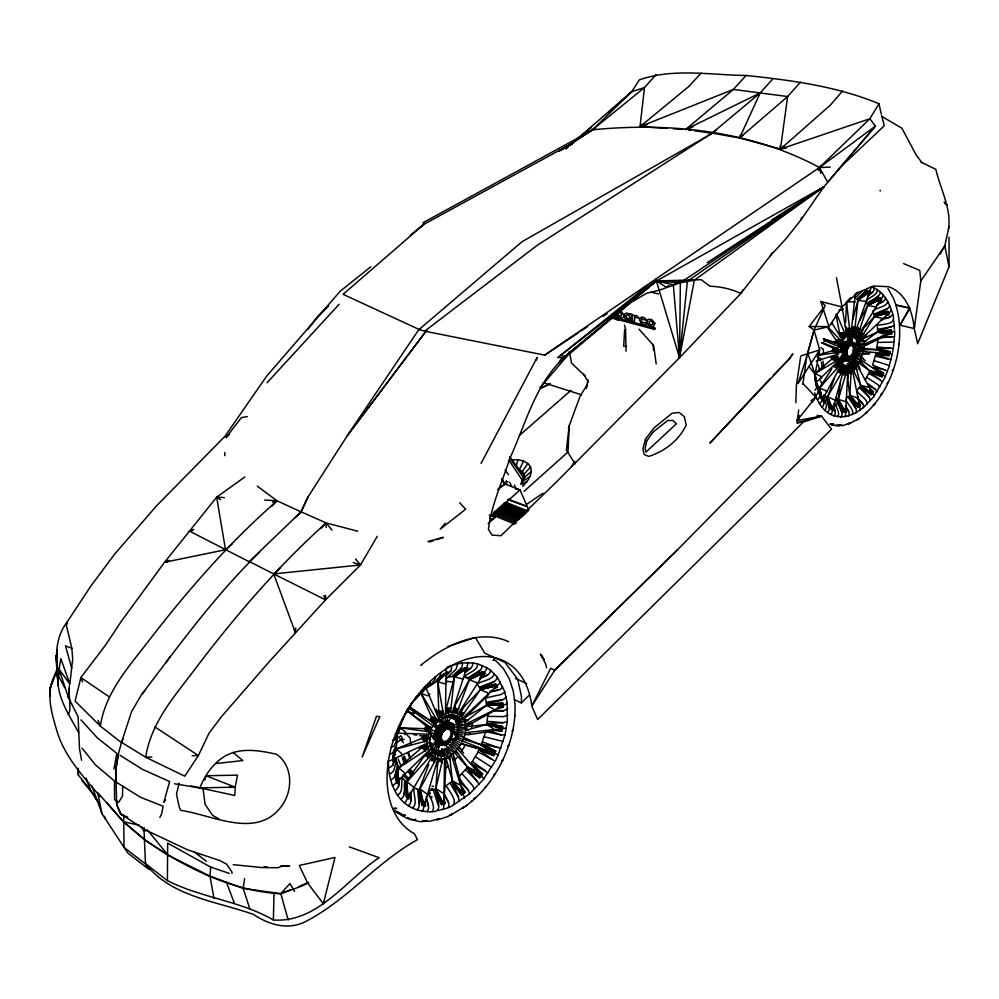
<?xml version="1.0" encoding="UTF-8"?>
<svg xmlns="http://www.w3.org/2000/svg" width="999" height="999" viewBox="0 0 999 999"><rect width="100%" height="100%" fill="white"/><g stroke="black" fill="none" stroke-linecap="round" stroke-linejoin="round"><path stroke-width="1.5" d="M429.932 739.922L429.545 742.07L389.885 760.826L388.324 760.801C388.299 772.714 390.721 784.964 397.377 795.004C403.708 792.694 400.686 782.716 402.435 777.746L406.044 782.13L406.019 796.665L408.803 799.1L408.941 795.991M848.825 371.441C828.558 370.604 837.724 334.665 852.334 330.594C872.314 331.905 863.198 367.083 848.825 371.441L847.851 377.822M853.471 343.668L854.345 350.711L854.045 350.025C855.706 334.628 840.321 344.53 842.969 354.295C845.928 367.245 859.028 350.474 854.32 343.419M392.445 740.296L395.104 739.722L397.527 735.389L396.103 749.013L421.79 738.398L422.877 735.651L427.634 737.025L423.888 735.776M451.036 739.198C446.603 747.714 431.356 745.167 437.874 732.092C440.834 719.817 458.603 724.899 451.498 736.625C453.683 732.692 449.737 729.233 450.861 725.349M82.08 748.164L95.467 764.897L115.896 782.242L115.597 770.341L118.232 754.47L121.528 742.344L145.667 757.23L184.765 776.198L198.389 755.544L209.041 733.204L221.741 716.358L269.118 661.837L325.549 599.85L325.587 595.229M326.111 527.547L326.149 522.939L301.074 511.8M823.026 308.329L809.19 326.511L814.073 330.095L819.642 349.937L798.051 383.504L806.655 356.943L802.834 384.415L802.984 383.516L815.758 397.177L812.224 402.197M574.013 141.721L592.482 129.808C669.38 122.24 750.624 130.32 819.442 167.532L827.696 182.193L875.324 126.186L819.442 167.532L655.806 279.046L679.52 357.717L740.846 293.444L770.416 255.669L786.126 238.624L800.748 220.155L823.975 186.701L656.418 280.981L560.139 360.414L558.928 362.712C533.753 389.435 524.925 425.761 509.89 458.291C502.372 481.768 491.358 504.732 488.436 529.395L492.057 535.139L500.961 535.714L556.955 481.456L679.52 357.717L680.369 282.717L823.975 186.701L875.324 126.186L869.879 118.731L878.983 103.759C836.762 86.214 791.196 80.22 746.066 75.487C710.739 75.062 673.351 67.87 639.298 79.895L631.743 91.671L592.482 129.808L572.939 142.657M514.31 699.587L521.341 702.884L521.466 696.49L517.682 679.108L504.945 662.449L484.74 653.159L475.362 637.424L448.076 646.453M452.51 665.172L462.137 662.961L472.602 662.911L477.522 663.848L486.525 667.544L490.546 670.267L497.452 677.334L504.657 691.47L504.532 692.457L500.774 694.605L485.464 697.989L486.625 705.132L464.697 722.652C471.54 741.27 439.797 776.648 428.196 748.701C421.004 729.932 453.371 694.193 464.697 722.652M338.998 292.595L266.708 376.074L224.937 436.313L156.556 505.806L114.585 554.195L90.784 586.176L66.808 622.489L66.409 625.486L71.816 648.264L72.715 658.89L69.843 683.928L60.839 658.628L59.003 669.218L58.829 676.635L64.648 687.612M78.671 732.729C68.968 714.522 55.632 695.978 58.229 674.213M122.715 785.901L122.477 796.29L118.731 802.147L116.571 801.011L116.983 804.894L120.916 814.11L145.08 829.769L187.675 849.849L219.842 860.564L226.698 864.235L231.98 872.09L231.98 873.388M349.25 846.84L379.083 857.679C346.278 879.807 317.557 923.138 273.364 919.979C240.284 900.786 201.361 897.951 167.395 880.594L167.67 843.131L210.689 867.082L229.183 873.363M273.364 919.979L274.051 892.681M847.227 363.811L849.912 368.494L850.037 371.041M224.75 455.644L224.837 452.572M430.419 744.605L430.119 747.339M859.814 360.776L869.842 371.128L865.259 379.92M66.758 624.088L66.808 622.489C52.822 640.571 56.419 664.76 58.242 685.851L56.181 655.556L57.992 684.215M438.698 751.26L440.134 756.593M144.006 828.109L143.893 831.205L141.583 826.685M795.841 402.734L796.39 385.427L800.773 355.944L819.642 349.937L815.097 374.338L808.99 366.496M144.206 827.934L144.093 831.031L147.602 830.157L168.044 855.219L209.977 876.111L243.157 888.386L280.781 893.618L290.647 889.697M449.762 724.063L450.037 729.045L450.786 729.582M568.106 450.237L569.193 425.849L579.982 396.428L586.9 385.214L586.226 388.374L587.999 379.845M845.604 322.54L846.503 301.835L850.698 297.714M451.098 729.919L451.411 725.549M204.945 780.007L205.906 775.724L237.475 775.174L235.215 787.15L234.802 795.466L199.875 787.886C204.745 775.661 212.15 764.66 223.189 757.23C239.285 746.877 259.028 750.324 276.611 754.282C293.369 766.183 292.994 791.27 281.256 806.543C256.431 839.635 212.562 814.834 180.757 810.401L179.158 806.842L176.498 794.255L179.058 783.179M430.107 743.643L429.782 745.666L427.822 746.84L424.113 745.729M820.504 360.789L820.679 358.529L817.095 356.955M408.641 795.704L408.329 798.288M425.911 688.323L430.419 682.417L426.723 688.024L436.963 681.281L440.571 675.449L440.696 673.164M849.899 331.493L846.503 301.835L855.107 301.823M444.705 745.803L449.837 741.445L450.237 739.023C438.811 751.847 438.012 725.823 450.037 729.045M624.637 329.508L623.688 346.253L626.673 346.328M852.472 355.319C843.381 363.336 846.727 338.923 853.945 346.703M453.858 732.667L453.996 727.921L452.972 724.7M445.467 745.379L447.49 741.67M397.377 795.004L400.562 799.138C406.843 796.303 403.234 786.188 404.87 780.943M863.261 349.812L876.635 349.5L878.059 337.937M465.147 730.544L486.738 724.4L487.924 713.885M893.531 346.491L894.342 337.737M429.945 742.032L429.595 743.905M491.945 759.402L479.208 749.899L493.918 755.244L479.32 749.55L493.968 754.657L479.308 749.2L493.456 753.87L478.958 748.775L478.184 752.01L495.317 761.188L498.239 754.682L505.032 734.839L507.317 721.615L507.155 702.772L504.657 691.47M429.97 793.468L429.22 790.659L435.839 788.923L437.574 764.123M81.593 760.227L79.508 748.763L78.122 716.733L68.494 697.727L69.356 685.601M841.545 366.571L840.484 362.487M394.63 790.359L396.091 789.972L398.514 786.5L399.163 778.071M455.532 705.269L453.796 712.125M841.707 363.736L843.094 368.169M210.689 867.082L209.977 876.111L214.036 898.601M437.362 756.043L436.538 750.087M844.704 360.639L847.439 361.351L848.626 360.639L851.473 356.356M423.913 747.027L427.447 748.75L422.477 746.99L398.726 767.794L397.202 780.057L398.189 768.044L395.841 757.642M461.55 709.54L480.656 689.435L477.222 684.153C481.768 680.419 493.094 680.394 494.193 673.551M832.429 356.955L831.905 359.103L814.647 373.688L816.033 384.353L815.733 381.793M91.833 785.751L101.973 813.686L127.697 852.946L148.926 869.417L145.267 863.823L124.051 847.402L123.676 815.534M817.632 355.045L832.279 350.761L833.016 349.837L832.829 347.952L821.752 342.932M451.373 730.319L452.048 725.324M854.694 330.382L858.029 300.05L856.58 299.263L866.046 290.734L867.057 288.374M949.013 237.138L949.05 266.733L917.656 343.706L914.26 328.546L914.522 325.487M450.324 724.874L450.424 729.282M846.19 398.126L849.774 395.654L851.235 370.479M850.374 345.329L847.214 339.56L851.073 339.198L852.447 345.13M400.562 799.138C406.081 805.369 413.686 809.615 421.89 810.988L422.927 810.301L437.812 758.803C438.886 753.096 435.976 745.079 443.993 742.432M447.015 713.136L447.352 709.415M833.366 406.006C834.115 408.616 837.062 413.836 833.903 415.821C823.875 412.362 817.632 402.597 814.722 392.844M852.122 345.03C847.364 339.011 853.358 334.89 855.818 330.544L871.078 287.799L870.616 286.701C879.757 289.098 886.163 297.065 889.634 305.494C895.466 320.642 896.977 323.426 877.309 325.125L877.609 331.918L863.473 342.495M421.89 810.988C442.42 814.098 440.646 809.19 435.139 789.685L441.808 804.482L435.427 789.547L442.245 804.095L435.676 789.272L442.707 802.909L435.901 788.548L442.719 758.828M400.849 724.55L399.125 726.598L400.062 726.847L397.602 731.156L400.037 727.534L397.614 731.73L407.018 710.202M450.474 712.237L454.52 676.573L448.052 676.96L456.106 669.143L457.23 665.359L456.68 663.948M69.73 697.215L68.494 697.727L69.393 688.536M249.313 561.538L273.701 573.913L295.342 632.542L295.804 627.909M432.08 796.927L431.268 798.363L429.57 796.603A4.033 2.747 64.6 0 1 429.145 795.017L430.194 793.268M677.21 282.193L673.314 284.727L679.52 357.717L687.399 281.219L823.975 186.701L771.39 220.205M397.202 780.057L398.464 767.994L428.196 748.701M855.356 293.581L851.061 333.042L847.964 336.163L848.101 340.472L850.736 345.167M833.903 415.821L840.971 416.983C844.879 412.312 837.112 405.219 836.513 400.349L838.223 399.725L846.478 371.703M396.74 780.344L398.464 767.994M449.125 721.403L447.752 721.116L447.577 722.589L448.713 728.658M426.373 796.353C426.448 800.686 430.869 808.004 426.948 811.488M451.61 730.756L453.159 725.037M806.455 357.48L814.073 330.095L825.149 305.544L820.803 301.498L828.958 326.636L814.073 330.095L807.642 353.321M841.795 412.4L837.724 400.274L844.18 412.2L837.924 400.199L844.492 411.925L838.099 400L844.842 410.951L838.273 399.4L840.296 383.291M433.454 736.375L436.913 727.559L442.919 732.13M455.969 703.92L469.493 679.432L464.21 676.76C467.807 672.677 478.284 670.604 477.522 663.848M570.004 145.792L573.426 142.62L423.751 224.425L343.082 294.33L419.13 329.458L424.687 331.168L537.225 245.304L712.125 133.104L739.572 137.974L780.431 149.088L787.637 96.541L800.436 82.18M895.978 304.932L909.565 308.017L900.037 325.187L914.26 328.546L920.791 281.044L919.779 270.429L903.558 263.574M853.533 330.394L852.959 332.954L849.662 335.764L849.287 340.184L851.448 344.992M444.592 745.416L446.978 741.945M244.593 878.596L243.157 888.386L249.762 908.603M398.514 786.5L399.725 778.258M390.572 779.657C395.879 779.12 395.866 771.34 397.802 767.694L396.291 780.369L398.189 768.044M853.208 353.309L851.011 357.467L852.11 360.402L856.305 363.898L874.212 396.216L863.386 407.567L855.956 412.762L848.401 415.934L840.971 416.983M862.149 329.795L874.625 316.433L872.701 310.976M404.008 794.667L406.044 782.13L423.551 757.142M451.81 731.231C451.086 723.326 459.815 723.938 464.198 720.916M798.651 410.065L797.19 422.827L803.208 422.09L821.49 416.084L831.555 429.183L537.624 719.542L531.805 706.118L550.661 668.319L554.782 670.192L677.484 549.825L803.208 422.09M840.284 364.448L839.51 360.801M118.444 754.295L115.797 770.154L116.571 800.948M418.806 695.429L420.454 693.781L420.854 691.37C420.342 698.413 401.498 706.618 415.409 711.213L413.961 713.586L407.367 711.375L404.907 713.86L405.631 714.035M840.571 350.624L843.443 343.156L848.363 347.252M397.802 767.694L395.754 779.67L397.252 783.628L397.839 780.843M852.334 330.594L852.921 327.135M892.569 352.385L893.343 347.964M113.961 769.018L116.783 753.321L97.328 737.874L80.981 719.879M948.513 229.221C951.548 208.204 940.459 189.448 935.851 169.368L920.966 162.088M441.62 719.43L443.843 716.97M434.89 754.782L434.602 749.1M679.52 357.717L694.355 280.207L823.975 186.701L707.08 262.749M852.01 340.684L853.034 345.467M437.525 810.601C456.893 806.23 459.14 804.545 446.004 785.689L452.422 781.181L449.625 756.118M824.525 410.002L825.649 409.353L826.535 405.856L823.788 394.805L827.072 397.39C826.822 401.698 831.917 409.215 827.447 412.475M859.814 320.454L867.831 305.294L866.832 303.609C870.092 299.688 880.681 297.927 880.231 291.833M451.96 731.743L453.808 726.897M847.964 361.039L850.773 356.83M431.655 727.759L425.936 725.886L430.644 727.647L425.724 725.574L407.879 711.4L408.703 709.153L407.367 711.375L407.829 709.24L407.093 711.588L407.367 709.64L406.855 711.9M471.74 727.422L472.677 723.051M920.791 281.044L944.779 245.991L949 226.561M445.816 676.073L450.949 670.666L451.76 666.97L451.123 665.571L446.928 667.27M843.456 374.8L844.242 371.266M854.12 351.835L854.607 349.625M854.382 350.886L892.307 353.858L889.709 364.086M522.589 486.338C527.722 481.481 533.066 474.438 530.531 466.983C526.91 460.214 518.331 459.378 511.463 459.94M885.676 375.374L887.562 371.128L872.602 365.072L875.848 354.208L889.172 355.357L878.833 354.22L889.11 354.882L881.717 354.183M882.679 354.308L883.128 352.11L876.21 349.7L862.399 348.114M427.672 740.721L396.378 748.938L393.843 757.704L395.879 748.925L393.032 757.554L395.729 748.688L392.832 757.117L395.691 748.363L393.007 752.734L390.209 754.12M394.767 776.548L397.227 765.871M439.385 759.015L436.9 765.808M520.691 484.19L523.451 477.51L522.939 474.6L521.203 472.24M527.222 481.356L521.778 484.303L524.725 477.16L524.175 474.05L522.327 471.54L519.293 469.792L523.638 461.063M441.034 759.015L441.546 755.968L440.397 752.809M452.072 732.292C452.172 724.849 460.739 726.972 465.047 724.5L507.005 703.596L507.155 702.772M852.884 354.121L853.558 353.459M845.741 336.925L844.467 338.211M412.437 808.079C418.169 803.87 412.874 793.805 413.986 787.949L419.118 789.747C417.682 795.629 422.102 805.406 417.033 809.852M388.549 767.382L390.097 767.319L392.894 765.159L394.605 758.366M456.081 750.686L467.507 767.22L459.215 776.498M323.326 903.695L334.99 857.442L299.3 865.459L307.555 882.954L323.326 903.695L325.524 901.535M740.309 135.04L739.572 137.974L743.206 135.19M853.433 370.604L860.763 385.564L856.73 390.671C858.79 394.942 868.168 399.263 866.982 404.27M845.341 371.578L845.803 368.956L844.505 366.546M446.89 706.118L454.458 676.922L465.034 669.293L454.458 676.286L464.947 668.281L454.021 676.048C456.356 672.152 464.023 668.343 462.137 662.961M393.843 757.704L396.103 749.013M847.414 360.864L850.411 356.993M839.385 361.85L838.798 358.766M400.062 726.847L396.178 735.764L397.49 733.978M404.757 734.715L405.557 732.105L400.037 727.534L397.827 732.13M852.734 319.568L857.954 300.362L868.493 292.445L858.016 299.762L868.531 291.471L857.916 299.55L868.331 291.171L857.754 299.45L866.046 290.734M463.111 739.085L481.043 744.779L485.889 731.63L501.161 734.977L505.032 734.839M396.266 761.275L393.581 771.016L390.834 773.538L389.298 773.688M452.122 732.866L454.108 728.983M393.394 757.754L395.879 748.925M823.963 341.795L824.662 339.548M863.86 326.598L862.599 331.031L860.601 333.891M852.484 355.032L853.321 353.958M427.272 330.731L424.975 332.58L347.465 435.464L307.929 497.027L300.986 511.875L277.073 500.799C228.958 542.832 187.088 591.121 148.139 641.608C128.284 667.419 105.357 692.644 100.35 726.123L121.329 742.519M357.717 531.193L326.149 522.939C277.085 566.895 234.428 617.132 194.718 669.517C174.375 696.39 150.999 722.677 145.667 757.23L151.873 757.03M429.732 732.005L427.085 731.543L424.313 728.671L428.896 731.505L424.725 728.571L429.383 731.33L425.137 728.296L429.857 730.981L425.524 727.896L430.282 730.469L425.824 727.397L425.936 725.886L430.856 728.059L426.036 726.323L430.856 729.22L425.824 727.397L424.313 728.671L400.424 727.821L398.201 732.304L400.037 727.534M516.071 466.321L518.031 459.852M493.593 659.103L494.08 660.152L493.081 660.426L494.642 659.827M858.903 332.068L867.681 305.582L879.869 299.3L867.894 304.97L880.144 298.276L867.856 304.695L880.057 297.839L867.744 304.495L878.296 296.041M432.817 752.871L432.967 747.589M512.587 730.856L512.837 730.169L512.15 731.081M822.714 397.015L824.038 403.072L823.001 406.406L821.84 407.005M823.089 338.686L834.602 342.307L835.651 341.446L835.738 339.722L827.309 327.36M452.135 733.466C453.134 726.773 461.113 730.369 465.272 728.458M392.894 765.159L394.767 759.34M839.172 360.127L815.684 382.929L816.108 384.815L815.783 382.08M463.536 706.368L462.05 710.801L459.565 714.285M847.102 336.551L849.974 333.529M832.517 407.604L833.378 410.502L830.993 409.253L827.072 397.39L841.096 373.489L842.232 370.142M887.836 369.805L889.597 365.572L874.113 360.651M536.238 360.177L537.25 357.267L481.019 463.449M395.691 748.363L392.832 756.543L392.782 761.488L393.918 758.603M847.814 334.952L846.278 336.476M444.068 718.244L446.965 715.459M800.748 220.155L801.785 217.233M818.393 170.454L819.442 167.532L869.879 118.731L780.431 149.088L779.982 146.054M100.3 796.578C82.692 776.036 62.999 754.869 56.069 727.959C50.762 710.564 45.642 690.634 55.607 673.925L49.95 688.498L50.137 696.278M425.012 801.31L425.649 805.918L421.99 805.306L419.118 789.747L428.758 764.51M456.855 712.824L469.33 679.77L482.542 673.401L469.542 679.083L482.792 672.265L469.468 678.796L482.617 671.84L469.268 678.621C472.664 674.288 482.392 671.803 482.18 665.396M827.072 397.39L831.593 409.29L827.447 397.34L832.105 408.529L827.734 396.84L834.365 378.209M49.95 688.498L57.63 667.307M452.097 734.09L454.058 731.256M419.118 789.747L422.427 805.356L419.393 789.734L422.902 805.157L419.68 789.572L423.613 804.133L420.067 788.923L436.288 758.403M568.344 428.096L569.193 425.849L566.358 450.074L575.062 463.798M857.941 331.393C855.231 335.527 848.451 338.936 852.746 345.267M839.847 334.29L835.876 314.26M410.851 793.431C410.577 797.015 412.362 803.845 408.129 805.694M851.772 356.119L851.697 357.43L849.275 360.152M407.367 711.375L408.304 709.065M415.134 699.662L416.408 696.478M838.873 358.878L838.373 357.267M877.746 370.017L876.86 372.04L869.617 370.691L858.965 363.199M856.905 330.881L858.278 327.497M452.023 734.715L453.096 732.717L456.705 731.98L462.999 732.954L506.406 728.196M393.956 758.104L392.794 760.888L393.931 758.253M451.198 737.924L451.948 736.013M393.007 752.734L395.791 746.153M431.206 750.361L431.705 745.616M398.201 732.304L400.187 727.747M799.237 415.397L796.927 420.616L821.49 416.084L817.182 415.434M434.078 723.788L429.72 719.705L433.603 722.814L409.69 707.567L409.59 706.031L410.339 706.243L411.613 703.396M815.471 395.229L816.72 394.78L818.131 392.108L816.82 383.329L818.918 388.012L819.829 396.166L818.518 399.088L817.294 399.6M848.813 335.901L852.147 332.717M772.814 78.871L760.202 92.882L739.572 137.974L787.637 96.541L733.378 89.423L640.022 126.661L644.505 87.537L656.018 74.65M395.104 739.722L397.54 734.415M451.898 735.351L452.822 733.84M300.312 513.561L308.104 496.878M873.775 396.441L885.451 376.698L856.73 356.943M123.089 738.761L121.816 741.47L131.643 711.463L141.359 694.967M839.048 371.416L840.496 368.369M396.466 740.808L393.818 746.278L391.059 747.252M508.366 745.978L508.878 745.017L507.917 746.116M451.573 736.962L450.549 738.711M407.642 711.313L408.703 709.153M838.86 357.08L837.387 358.017L832.504 357.367L837.362 358.566L832.467 357.854L837.237 359.141L832.155 358.766L836.762 360.09L831.905 359.103L835.539 361.363L837.512 359.79M841.32 369.33L842.294 366.983L841.071 363.161L843.268 359.39L847.851 356.468M446.516 717.607L450.074 714.647M431.568 760.838L433.541 757.005M425.899 687.612L427.035 685.414M853.758 343.731L854.108 347.115M159.852 817.407L161.638 813.985L163.099 806.243L140.422 797.227L116.096 782.067M451.723 735.988L452.347 735.014M434.865 757.804C436.413 752.11 434.865 744.055 443.131 742.132M465.059 672.552C467.732 670.217 473.976 667.357 472.602 662.911M449.837 739.56L449.45 740.808L451.511 743.493L456.406 747.602L483.941 778.92L469.567 793.868L453.821 804.707M426.248 687.237L427.485 684.977C423.451 687.1 415.06 702.309 424.612 687.924L420.454 693.781M831.443 324.138L832.554 322.24M770.416 255.669L771.915 252.959M867.831 296.029C869.867 294.118 875.499 291.346 874.013 287.874M483.666 778.958L494.443 762.324M487.824 773.263L485.127 770.753L471.116 763.323L478.184 752.01M866.757 334.715L862.924 339.198M850.474 335.751L854.27 332.53M940.022 254.196L944.654 246.116M900.037 325.187L909.614 308.716M280.419 567.719L273.701 573.913L325.549 599.85L360.514 564.959L377.26 536.301M461.575 751.36L465.497 744.655M861.962 336.301L874.437 316.671L887.574 313.049L874.762 316.146L888.061 312.113L874.799 315.834L888.099 311.613L874.762 315.559C878.408 311.875 888.473 310.751 889.634 305.494M615.721 314.273L613.498 316.109M449.413 740.059L449.038 742.382M436.938 720.229L435.539 717.719L431.468 717.007L436.201 719.567L431.531 717.457L436.238 720.129L431.456 717.981L436.113 720.754L431.268 718.518L435.851 721.378L430.956 719.03L435.015 722.427L430.557 719.405L434.515 722.752L430.132 719.642L434.028 722.876C428.971 720.566 430.407 720.366 431.468 717.007L421.029 693.493L425.037 687.986M854.42 343.768L854.232 347.565M571.478 466.508L574.725 461.276M743.293 289.51L740.846 293.444A138.112 101.249 -58.8 0 0 709.902 286.226L701.211 279.708L656.418 280.981L652.522 283.566M816.033 382.33L816.757 387.674L814.947 390.284M851.697 357.43L852.122 356.743M431.093 744.692L430.594 748.913L393.843 784.902L392.357 785.226M514.735 715.534L514.735 715.896M502.185 760.813L502.997 759.615L501.76 760.838M554.782 670.192L531.805 706.118A97.265 64.211 -62.2 0 0 423.876 687.861A97.265 64.211 -62.2 0 0 414.41 833.678L417.47 839.635C376.76 862.274 347.028 900.186 305.682 921.503C287.999 930.606 268.981 924.724 253.309 914.385C216.184 901.135 170.929 896.752 145.467 863.636L144.093 831.518M822.689 401.123C820.379 397.702 817.944 390.459 819.58 387.862L839.098 365.996M818.918 388.012L821.503 398.788L819.23 388.186L822.102 398.326L819.58 387.862L831.892 368.731M450.586 740.446L451.148 739.585M461.813 716.47L480.407 689.722L495.317 685.913L480.794 689.085L495.879 684.814L480.831 688.748L495.866 684.278L480.731 688.473C485.164 684.427 495.804 683.678 497.452 677.334M448.951 740.534L448.201 743.256L454.557 752.272M861.325 335.027L860.214 336.688L857.454 337.874L853.421 336.975M444.08 744.792L446.466 742.17M898.463 344.18L898.913 343.531M448.851 717.519L453.047 714.56M406.044 782.13L406.805 796.952L406.543 782.217L407.679 796.24L407.055 781.73L431.218 754.882M439.26 714.522L441.296 716.196L437.674 712.649L442.295 715.496L438.074 712.262L438.736 710.726L437.712 681.755C436.65 678.746 443.793 673.226 447.827 671.927L445.866 674.275M522.327 471.54L527.909 463.486M165.547 663.124L169.942 656.83M460.751 715.296L459.29 717.382L456.281 718.568M434.19 742.719L438.111 746.59L443.556 742.307M852.047 336.101L856.255 332.967M869.08 385.527L867.869 387.125L860.676 385.314L855.893 366.67M843.643 361.238L842.994 360.814L843.718 359.79L848.114 356.705M165.634 799.849L163.836 802.384L169.605 781.543L142.507 769.38L120.055 755.306M435.539 717.719L421.403 693.781L425.324 688.299L421.029 693.493M892.294 370.691L893.069 369.63M887.05 383.441L888.161 382.005M430.881 684.902L435.439 678.671L435.352 676.523M448.476 740.958L447.315 744.055M244.83 476.985L216.671 497.152L164.573 562.262L121.653 620.816L106.181 644.18L80.882 677.584L75.087 701.086L100.35 726.123L98.064 720.416M847.289 360.052L850.062 357.105M443.519 744.717L445.954 742.344M424.975 332.58L347.29 435.614L418.106 330.644L420.404 328.796M307.68 329.583L317.694 316.483L328.634 305.944M421.266 693.568L425.324 688.299M494.243 774.887L495.354 773.513L493.843 774.812M447.989 741.333C443.156 745.903 450.611 750.474 451.311 754.994L464.448 797.989M435.139 682.23L440.571 675.449M847.015 359.79L849.712 357.167M852.147 355.706L850.536 358.941M838.935 353.833L816.208 361.051M852.771 354.895L849.924 358.691C848.9 363.087 854.47 364.048 854.769 367.844M880.806 394.955L882.142 393.406L880.544 394.817M442.807 744.817L445.442 742.457M144.793 690.759L141.983 694.093C179.171 645.242 215.472 594.942 259.678 552.11M445.242 523.251L440.222 529.17L465.659 509.19L459.702 502.759M539.984 387.712L566.683 356.543L561.838 355.894M451.024 718.006L455.794 715.172M842.507 91.046L830.119 105.357L780.431 149.088L786.488 147.939M853.059 354.445L852.122 356.331M853.446 336.925L858.041 334.028M833.653 366.695L838.086 363.099M846.553 359.727L849.362 357.18M420.854 665.446L421.615 664.597M851.123 356.618C845.229 360.639 851.498 365.497 852.434 369.755L860.314 409.765L859.702 410.402M854.719 345.579L854.395 348.539M876.398 305.232C878.833 303.197 886.013 301.785 885.489 297.777M479.657 678.958C482.879 676.623 490.696 675.287 490.546 670.267M842.994 360.814L842.032 359.827L842.856 358.916L847.602 356.181M524.175 474.05L530.531 466.983M429.42 752.085L426.723 755.082L422.714 757.479M436.6 745.816L442.744 741.895M746.066 75.487L733.378 89.423L685.601 129.558L692.944 126.91M701.023 73.164L688.91 86.401L640.022 126.661L667.369 128.396M267.058 382.767L339.073 304.308M454.982 759.789L457.018 757.567M441.883 745.079L444.942 742.507M770.067 378.683L709.914 443.081L789.173 359.091L792.756 353.958L789.173 359.091L773.238 375.287M443.519 714.809L437.712 681.755L445.042 674.412L437.5 681.256L444.617 673.663L436.963 681.281M845.878 359.852L849.025 357.142M841.033 166.671L884.265 125.762L881.605 115.509M873.613 405.082L875.174 403.484L873.388 404.857M320.854 528.446L326.149 522.939L332.03 530.144M295.404 517.644L300.587 512.262L249.575 561.288M318.194 316.458L326.661 307.742M484.99 787.537L486.188 786.288M855.981 294.355L858.054 292.232L855.906 294.118M271.616 506.343L277.073 500.799L257.23 486.138M437.5 681.256L444.93 673.938M440.621 745.579L444.468 742.494M844.867 360.214L848.713 357.043M521.341 702.884L529.145 695.242M553.658 671.216L677.484 549.825M798.988 418.618L796.927 420.616L815.758 397.177L811.051 400.861M854.832 298.177L862.612 290.684M437.662 681.455L445.042 674.412M566.096 149.001L568.381 146.89M462.375 808.366C496.453 785.951 518.044 738.661 514.71 701.56L513.236 690.996L509.34 678.87L503.396 668.568L495.554 660.451M229.283 434.665L225.986 437.712L241.358 417.607L247.327 416.571M446.441 674.824L450.949 670.666M832.904 349.975L837.861 351.011L833.166 349.363L838.086 349.887L833.203 348.888L838.061 349.375L833.166 348.476L837.936 348.963L833.029 348.151L837.711 348.688L832.829 347.952L838.448 348.526M168.819 560.414L164.573 562.262L225.524 549.737L232.392 543.568M865.708 413.486L867.482 411.9L865.521 413.186M609.14 111.888L631.743 91.671L644.505 87.537L592.482 129.808L594.929 128.034M489.835 516.97L520.067 489.922L528.808 510.302M488.186 523.526L495.054 517.37L489.31 515.034M524.1 491.321L568.256 451.723M452.272 676.173L461.176 668.206M429.645 740.184L430.494 737.624M524.725 477.16L531.318 471.328M445.629 679.532L450.312 675.399M465.247 726.448L470.941 723.039M474.026 799.063L475.774 797.527L473.726 798.788M519.318 435.539L570.941 390.409M429.82 693.98L427.922 695.766L421.403 693.781M868.443 293.619L870.616 291.733L868.031 291.071L857.754 299.45M435.327 744.63L442.07 741.258M631.743 91.671L577.247 138.911L591.033 127.872M842.032 359.827L841.27 358.516L842.169 357.729L847.202 355.469M843.218 309.053L841.845 310.352L839.073 310.19M446.428 767.856L448.626 765.958M464.535 670.978L468.032 667.981L464.16 668.006L454.021 676.048M832.504 350.437L837.637 351.523L833.016 349.837M868.356 343.344L863.586 346.066M419.13 329.458L522.077 241.683L712.524 133.167M558.928 362.712L630.369 302.822L646.528 293.331L659.178 290.222L680.369 282.717L694.355 280.207M760.202 92.882L711.987 133.217L694.392 130.782M101.973 813.686L97.627 792.532L123.177 821.69L143.956 839.31L168.044 855.219M845.541 337.138L846.765 335.876L842.095 306.868M463.548 719.292L488.661 694.43L487.674 692.757L480.407 689.722M418.968 228.396L423.751 224.425L423.064 222.702L592.981 129.758M846.515 336.376L848.888 334.166L848.688 332.205L846.59 331.131M839.035 352.247L838.311 351.336M820.828 173.426L819.442 167.532L822.976 164.635M863.261 340.809L856.543 343.069L854.595 344.643L854.332 348.039M465.784 806.018L466.808 805.194M471.615 801.31L472.49 800.599M859.565 335.664L856.805 337.013M339.585 291.72L370.854 266.721M410.527 235.002L423.751 224.425M687.399 281.219L656.418 280.981L562.912 358.029L558.054 357.38L655.806 279.046L544.692 355.12L424.687 331.168M458.229 716.483L455.257 717.794M489.81 521.016L495.054 517.37M780.431 149.088L784.04 146.254M843.094 339.648L844.717 338.374L844.093 336.588L840.721 335.177L844.392 336.139L840.983 334.752M558.054 357.38L656.418 280.981L680.369 282.717M439.76 720.192L442.22 718.306L441.808 715.921L437.674 712.649M858.216 396.64L856.83 397.602L849.762 395.342L847.602 377.797M499.5 487.537L504.845 484.215L497.577 489.66M689.347 126.773L685.601 129.558L760.064 92.994M438.598 721.228L439.335 720.404L425.537 686.663M858.016 299.762L868.581 291.92M711.987 133.217L715.883 130.332M401.81 720.154L403.072 719.23M643.693 123.963L640.022 126.661L647.477 124.513M421.428 664.785L421.528 664.71C445.005 645.616 478.796 628.009 508.766 641.758M858.029 300.05L868.493 292.445M866.945 300.137C869.63 296.99 878.258 294.717 877.234 289.585M396.466 742.831L401.698 739.073M848.401 356.905L844.205 360.115L842.394 364.198L843.968 368.756L831.605 413.711L830.581 414.423M454.458 676.286L465.097 668.731M854.782 347.552L854.432 349.6M523.901 480.656L530.194 476.223M454.52 676.573L465.034 669.293M437.262 722.564L437.949 721.827M396.141 739.085L400.899 735.826L402.36 738.136M527.022 504.045L542.894 493.269M402.235 740.396L404.108 739.135M867.332 295.866L872.514 292.382M879.008 301.211L881.555 299.513M489.935 692.344C493.481 690.546 501.585 690.996 502.709 686.35M434.34 743.081L441.546 740.434M544.692 355.12L578.471 332.717M581.068 330.981L587.562 326.673M603.159 316.333L607.055 313.748M878.034 301.673L880.519 300.025L878.084 301.611M841.545 341.908L842.969 340.784L831.98 323.164M880.956 319.892L889.797 317.27L892.557 314.697M841.27 358.516L840.721 356.93L846.902 354.62M464.797 672.065L470.904 668.131M668.868 285.552L666.233 287.225L656.418 280.981L673.314 284.727M455.457 721.328L461.088 719.63L500.237 682.742L500.299 681.618M857.329 419.892C894.242 394.605 909.202 336.825 893.493 298.351L887.924 288.474M482.592 674.712L484.977 673.201L482.542 674.7M879.195 301.398L881.792 299.762L879.844 297.565L867.744 304.495M860.788 337.824L857.279 339.111M855.956 412.762C858.253 407.729 850.361 401.398 849.387 396.416L858.153 406.943L849.712 395.966L858.553 405.494L849.762 395.342M467.832 677.934L479.807 670.416M460.252 718.431L456.393 719.705L451.623 717.207M856.218 340.746L861.263 339.073L891.42 310.689L891.258 309.927M852.184 414.61C855.032 409.99 847.152 404.22 845.991 399.887M863.386 407.567C865.196 404.395 859.14 400.487 857.816 397.864M564.21 148.277L573.426 142.62L558.666 151.299L573.426 142.62L564.06 148.252M848.401 415.934C851.048 413.436 846.827 408.691 845.853 406.181M480.432 676.348L485.364 673.401L482.255 671.603L469.268 678.621M815.971 381.743L814.647 373.688L816.27 381.581L814.997 373.576L835.539 361.363M561.45 149.725L573.426 142.62M844.654 416.733L845.479 415.996L847.939 369.543L846.465 366.87M435.826 724.075C438.536 722.389 431.718 720.179 430.956 719.03M427.609 744.879L424.6 746.64L418.656 747.989M870.454 400.562L869.23 397.177L860.539 386.451L871.365 394.48L860.688 386.188L871.54 393.981L860.763 385.876L871.44 393.007L860.676 385.314M435.189 741.495L441.346 739.947M465.497 716.982L486.338 705.331L501.835 704.982L486.85 704.832L502.634 704.083L486.975 704.482L502.797 703.496L486.988 704.145C492.257 701.073 502.759 702.135 506.143 696.965M468.668 725.049L493.731 711.088L493.431 708.865L486.338 705.331M455.756 722.552L461.8 720.966M857.192 419.518L859.29 418.381L848.725 424.063M841.483 355.519L846.802 354.146M837.374 416.683C840.946 413.586 835.963 407.567 835.301 404.083M439.523 721.128L442.095 722.527L447.752 721.116M308.791 882.379L302.135 885.963L280.582 893.818C230.619 890.808 184.54 867.219 143.956 839.31M856.305 341.945L861.662 340.422M430.294 736.3L430.994 734.577M867.894 304.97L880.082 298.788M462.137 808.016L464.423 806.855L450.149 815.384M867.831 305.294L879.869 299.3M448.389 807.254C450.849 803.184 445.079 797.115 444.193 792.969M459.19 801.61L458.454 797.102L451.91 782.142L461.863 794.717L452.172 781.892L462.2 794.18L452.36 781.543L462.337 792.994L452.385 780.843L446.016 758.316M541.583 387.812L549.962 383.791M541.62 387.849L549.999 383.828M874.1 310.302C877.509 307.255 887.287 306.718 887.711 301.423M837.374 356.168L830.881 357.667M847.389 355.844L842.494 358.354L839.959 361.688L840.871 365.572L820.616 402.972L819.417 403.534M442.944 809.227L443.681 808.578L444.655 756.081L443.206 752.697M855.356 336.601L858.84 334.777L883.266 295.554L882.991 294.568M862.299 339.185L877.384 332.055L890.696 331.743L877.784 331.668L891.32 331.019L877.896 331.368L891.47 330.507L877.934 331.056L894.292 325.624L893.531 319.755M469.542 679.083L482.767 672.814M876.935 391.97L875.261 389.185L868.081 383.841M469.493 679.432L482.542 673.401M442.395 741.595C434.066 742.732 434.303 750.511 432.317 756.031L405.469 802.135L404.158 802.709M432.18 811.35C435.789 807.667 430.969 800.599 430.719 796.278M877.959 303.783L883.191 301.548M886.076 315.409L888.923 314.198L886.051 315.372M469.567 793.868L468.119 789.909L460.052 779.657M453.384 717.494L457.055 715.746L486.663 668.88L486.525 667.544M874.212 314.098L887.062 308.716M446.665 682.792L444.592 683.753L437.712 681.755M479.657 678.109L487.612 674.924M299.101 886.325L307.555 882.954M449.987 814.947L452.472 813.96L447.477 816.645L437.749 819.829M479.782 687.075L494.055 681.48M886.175 315.721L889.06 314.598L887.974 311.188L874.762 315.559M879.882 387.175L878.009 384.727L866.795 377.447M831.443 424.762L833.578 423.938L829.982 424.038M434.777 725.461L435.389 725.024M456.58 724.924L462.837 723.975M840.271 344.393L841.458 343.943L835.651 341.446L840.559 342.42L835.801 340.971L840.659 341.333L835.838 340.06L840.559 340.896L835.738 339.722L839.847 339.598L841.183 341.233M409.453 707.192L410.102 706.955M494.705 688.249L497.602 687.2L495.654 683.865L480.731 688.473M474.513 789.297L472.714 785.664L462.1 773.863M847.04 355.057L840.958 357.754L838.935 360.352L839.797 363.199L838.548 364.61L836.138 364.473M848.638 423.626L848.014 423.851L849.949 423.002L842.582 425.661L835.576 425.149M856.705 344.268L862.149 343.381M249.113 561.7L189.348 531.031L193.731 529.52M272.69 502.31L277.073 500.799L264.685 500.049M464.435 734.802L470.492 733.865M429.183 542.107L433.441 540.684M436.276 539.735L443.356 537.362L427.934 541.458M441.783 740.871L434.802 743.905L431.943 747.389L431.943 751.685L430.244 753.558L427.847 753.009M431.068 788.81L433.029 789.522L432.08 788.885M431.031 734.265L396.89 733.141M492.182 711.263L503.621 710.776L507.692 708.853M893.618 348.151L876.91 348.938L889.847 352.035L876.81 349.25L889.597 352.497L876.635 349.5L888.898 352.909L876.21 349.7M882.616 382.093L869.742 371.74L882.154 376.523L869.842 371.441L882.217 375.999L869.842 371.128L881.892 375.199L869.617 370.691M797.19 422.827L821.49 416.084M479.22 784.315L467.245 768.256L479.97 777.534L467.445 767.931L480.182 776.935L467.532 767.569L479.982 775.886L467.357 766.957L453.921 752.135M874.762 316.146L887.874 312.625M874.625 316.433L887.574 313.049M437.662 819.33L436.763 819.567L438.973 818.905L428.971 821.415L422.515 820.604M415.771 819.305C408.516 821.69 402.135 814.622 395.991 811.75M480.794 689.085L495.679 685.401M435.951 740.371L441.196 739.435M863.473 347.927L854.732 348.589L854.407 350.149M480.656 689.435L495.317 685.913M842.219 354.47L846.74 353.646M456.968 727.597L463.324 727.384M879.557 337.862L894.555 336.675L894.729 330.931L862.249 344.955L856.78 345.504L854.295 347.003L854.432 349.063M846.528 401.848L838.273 399.4M888.148 333.654L891.083 333.104M431.019 733.116L441.433 735.177M436.163 739.447L441.083 738.885M882.179 318.594L889.797 317.27M498.351 707.292L502.959 706.493L498.713 707.167M877.821 329.245L891.295 326.91M499.1 706.967L502.022 706.468M856.78 346.79L862.249 346.591M490.309 691.271L498.951 689.834M499.001 707.567L503.234 706.855L498.976 707.479M281.106 865.983L289.585 866.096L281.106 865.983L283.479 865.584L277.934 867.719L262.462 867.594L233.192 864.672M842.482 353.609L846.702 353.122M486.638 702.235L502.172 699.712M817.706 355.444L837.686 352.372M467.719 734.814L492.832 730.993L493.256 728.521L486.438 724.5L465.159 726.935M885.564 335.002L891.57 334.166L891.47 330.007L877.934 331.056M497.639 708.129L503.321 707.367L502.747 702.971L486.988 704.145M164.573 562.262L167.645 561.875M189.348 531.031L192.407 530.656M486.438 724.5L501.411 728.084L487.012 724.188L502.347 727.472L487.237 723.875L502.659 726.922L487.337 723.526L503.284 722.652L507.317 721.615M434.365 736.725L441.046 737.087M436.026 738.573L441.021 738.311M215.659 763.561L242.832 760.576L233.142 752.434M431.493 732.379L431.93 731.518M273.701 573.913L360.514 564.959L355.607 558.953M419.642 735.664L428.396 736.375M842.444 352.784L846.702 352.585M862.274 353.846L869.38 353.783M845.179 335.277L844.542 332.63L840.109 332.917L844.779 334.503L840.109 333.354L844.754 335.04L840.022 333.828L844.617 335.602L841.033 334.615M456.905 730.481L463.249 731.056M846.528 328.384L850.074 328.196M435.539 737.674L441.009 737.712M229.083 787.412L235.215 787.15L205.906 775.724M819.442 167.532L830.231 167.108M848.163 371.503L851.011 371.391L848.014 371.316M842.919 372.127L845.916 372.028L843.568 371.953M192.183 755.731L198.389 755.544L154.758 726.86M848.326 371.903L851.198 371.815L848.226 371.653M425.574 820.966L424.7 820.991L427.06 820.516C422.015 822.939 415.946 821.066 411.076 819.055M835.276 364.31L838.361 364.235L835.963 364.148M843.056 372.54L846.078 372.477L842.981 372.277M853.208 367.644L855.868 367.595L853.021 367.57M199.875 787.886L235.215 787.15M853.471 367.907L856.155 367.857L853.308 367.732M877.784 331.668L891.046 331.456M869.742 353.446L862.587 353.559L864.809 354.096M432.005 786.051L433.516 786.55M877.609 331.918L890.696 331.743M486.85 704.832L502.297 704.607M842.107 351.948L846.727 352.023M853.208 326.923L855.693 326.898M486.625 705.132L501.835 704.982M841.22 351.024L846.79 351.461M843.106 373.039L846.141 373.014L843.081 372.727M263.923 866.82L266.933 866.795M393.993 808.503L396.703 808.491L394.155 808.228M843.306 371.715L845.654 371.715M809.19 326.511L828.958 326.636L842.032 306.93L857.417 292.932L873.463 286.001L888.486 286.725A77.547 46.204 -72.2 0 1 914.26 328.546M839.335 370.105L841.695 370.13L839.285 369.892M863.598 345.254L866.083 345.292L884.59 336.163L884.527 334.078L877.384 332.055M487.949 716.333L503.671 716.633L507.742 715.147M877.784 342.432L894.055 342.083M856.555 349.438L861.95 349.95M838.186 370.592L841.732 370.679L838.173 370.229M832.504 357.367L837.324 357.505L833.653 357.093M834.802 357.043L837.162 357.118L834.727 356.88M838.111 371.104L841.67 371.253L838.161 370.729M839.26 347.103L840.259 347.153L824.287 340.659M505.644 481.63L508.041 481.743M463.548 679.095L454.458 676.922M838.748 349.875L846.89 350.899M884.34 354.121L888.598 354.37M225.524 549.737L216.671 497.152L224.413 497.614M858.066 328.733L860.614 328.883M673.451 128.784L682.567 129.37M836.238 364.935L838.661 365.085L836.2 364.71M839.123 369.505L841.558 369.667M495.666 729.732L501.885 730.157L497.614 729.794M433.791 734.465L441.258 735.813M883.091 354.121L888.91 354.533M834.227 356.631L836.638 356.805M835.027 365.347L838.661 365.634L836.238 365.209M493.456 729.994L502.01 730.669L493.469 729.807M834.502 356.68L836.925 356.868M463.848 736.95L458.204 735.626M493.494 709.927L503.621 710.776M487.637 721.353L503.284 722.652M877.247 346.99L890.546 348.214M881.056 336.351L891.545 337.35M834.927 365.859L838.573 366.208L835.002 365.497M857.954 300.362L866.57 301.436M428.259 793.98L426.423 793.656L420.067 788.923M457.055 733.566L462.599 734.877M493.419 730.257L501.935 731.243L502.772 726.335L487.337 723.526M439.135 746.84L438.111 746.59M688.536 129.97L691.47 130.37M400.424 727.821L427.085 731.543M443.256 711.375L438.736 710.726L443.156 713.711L438.636 711.251L443.007 714.335L438.411 711.775L442.707 714.947L438.074 712.262M838.074 425.05L841.583 424.7L838.373 425.961L831.992 425.099M441.121 736.45C435.689 734.49 431.156 735.951 427.959 738.561L423.002 736.6L427.784 739.21L422.839 737.15L427.485 739.847L422.552 737.674L427.085 740.371L421.79 738.398L424.675 741.758M860.351 333.266L864.185 333.853M867.681 305.582L875.049 306.705L876.023 307.804M446.803 681.193L452.235 682.03M446.516 707.567L451.411 708.366M174.513 783.74L203.047 788.573L205.057 804.332L212.537 815.271L219.305 819.18M413.773 734.665L416.708 735.164M439.036 758.865L441.908 759.352L439.597 758.853M439.273 759.29L442.182 759.802L438.748 758.915M439.198 758.666L441.508 759.078M439.36 759.814L442.32 760.376L438.936 759.365M859.14 362.013L861.675 362.5M431.993 757.891L435.477 758.553L433.067 757.904M446.69 756.68L449.35 757.192M876.91 348.938L889.972 351.523L889.085 355.881L875.848 354.208L890.958 359.727M446.953 757.08L449.65 757.617L446.79 756.817M830.394 424.088L831.168 424.25M425.274 745.841L427.672 746.328L425.199 745.641M432.055 758.441L435.576 759.153L432.018 758.041M462.974 737.2L480.769 744.742L494.18 752.259L481.343 744.68L495.142 752.022L481.618 744.442L495.566 751.585L481.805 744.118L500.936 748.139M427.547 752.722L429.932 753.221M874.437 316.671L881.73 318.244L882.292 319.955M834.877 365.996L838.386 366.745L833.541 366.183L837.412 368.631M123.177 821.69L139.523 825.236M840.921 348.926L847.015 350.337M455.032 708.229L458.878 709.078M431.98 759.028L435.527 759.802L432.043 758.603M833.166 349.363L839.41 350.487L838.548 349.912M191.059 785.876L203.047 788.573M895.853 305.057L909.44 308.129L909.115 306.793M856.53 352.21L861.275 353.334M873.313 367.22L884.964 369.88M428.034 753.471L430.457 754.045L427.959 753.258M875.399 356.131L888.323 359.178M836.463 398.376L837.499 398.601L835.788 398.201M852.846 336.064L856.93 337.075M853.208 336.463L857.317 337.475M426.848 753.745L430.519 754.645L428.059 753.77M853.508 337.575L857.492 338.561M854.719 338.561L857.254 339.198M487.012 724.188L501.91 727.884M650.998 292.095L658.503 293.981M852.097 342.345L854.844 343.019M844.667 341.221L847.09 341.82M851.21 342.944L854.02 343.656M844.38 341.858L846.877 342.482M515.584 488.798L520.067 489.922L504.258 483.728M486.738 724.4L501.411 728.084M842.719 342.045L846.49 342.994L849.325 346.091M842.219 342.42L845.953 343.356M842.869 342.932L845.291 343.531M862.187 340.147L865.958 341.109M852.996 350.437L855.743 351.124M853.321 350.824L856.068 351.511M853.646 351.348L856.455 352.06M853.958 352.01L856.942 352.759M854.844 352.909L857.379 353.559M854.969 353.696L857.604 354.37M838.248 350.149L841.058 350.874M854.932 354.483L857.641 355.169M838.661 350.562L841.545 351.298M838.436 350.961L842.07 351.885M854.732 355.219L857.454 355.919M820.803 301.498L842.032 306.93L836.463 277.734M838.673 351.598L842.407 352.56M854.382 355.906L857.092 356.593M852.572 356.144L856.53 357.155M852.022 356.618L855.818 357.592M851.997 357.105L854.969 357.867M851.348 357.28L854.157 358.004M844.155 359.066L847.264 359.99M844.442 359.553L847.327 360.302M844.617 360.04L847.414 360.776M876.423 349.662L888.898 352.909M876.635 349.5L889.26 352.797M843.868 364.947L846.84 365.721M844.267 365.659L846.79 366.321M843.955 366.084L846.59 366.77M843.581 366.333L846.29 367.045M843.131 366.421L845.866 367.132M426.748 754.332L430.432 755.306L426.823 753.908M613.461 316.983L615.971 317.657L616.046 319.205L612.287 318.194M423.002 736.6L427.997 737.936L422.877 735.651M461.388 743.78L477.46 748.363L461.675 743.706M491.658 767.294L475.474 756.83M434.528 732.067L441.645 734.54M498.201 754.794L457.292 739.085M426.511 754.894L430.194 755.956L426.685 754.495M484.465 736.812L503.209 741.508M853.358 368.294L857.08 369.393M857.492 353.996L861.975 355.457M459.453 711.75L464.685 713.361M847.177 349.775L839.435 347.19M424.113 746.278L427.847 747.452L424.125 745.878M423.801 735.726L427.26 736.825L423.539 735.626M543.219 382.629L581.655 394.842M461.426 738.723L458.229 737.524M423.976 746.877L427.722 748.114L424.076 746.453M824.275 339.161L839.622 344.767M353.259 562.537L360.514 564.959M846.19 329.782L849.625 330.944L846.465 328.933M479.308 749.2L493.806 754.17M479.183 748.925L493.456 753.87M507.592 499.662L526.623 506.318L508.416 499.113M469.33 679.77L478.184 683.229M862.075 348.364L865.696 349.675M869.767 370.866L881.892 375.199M869.842 371.128L882.117 375.524M847.077 330.619L849.375 331.468L846.128 329.907M832.804 350.262L837.349 351.935L832.279 350.761L835.751 352.672M482.704 741.957L497.34 747.352M857.517 355.619L860.239 356.655M490.372 730.943L501.161 734.977M821.69 342.582L836.638 348.164M401.311 813.998L397.952 812.612M71.816 648.264L65.547 645.854L71.703 668.356M847.364 349.238L841.558 346.853M852.696 328.246L854.882 329.096L852.11 327.672M478.958 748.775L486.138 751.585L486.725 750.399L487.225 749.175L480.769 744.742M505.719 502.222L528.146 511.088M504.17 502.859L527.222 511.988M503.234 503.796L526.273 512.937M502.247 504.77L525.287 513.936M501.198 505.781L524.225 514.96M500.087 506.805L523.114 516.008M498.913 507.854L521.928 517.07M497.689 508.916L520.691 518.156M846.765 330.981L849.05 331.905L846.915 330.844M848.076 372.427L851.635 373.863M496.391 509.989L519.393 519.243M495.029 511.063L518.031 520.329M493.618 512.137L516.608 521.428M493.568 513.786L516.558 523.089M120.916 814.11L123.739 815.259M127.76 817.145L120.717 814.297L116.771 805.069L116.371 801.186L114.585 799.412L114.473 781.043M492.02 514.835L514.997 524.163M489.635 518.219L492.495 519.393M479.208 749.899L493.681 755.818L494.83 753.446L495.829 751.023L481.805 744.118M852.422 328.683L854.607 329.608M464.185 718.98L468.044 720.604M838.024 343.756L834.602 342.307L839.148 344.118L834.864 342.295L839.46 344.068L835.139 342.145L840.097 343.456L835.651 341.446M869.742 371.74L881.955 377.01L883.703 372.977L873.176 367.57L883.491 373.451L878.258 370.654M827.734 396.84L835.551 400.362M840.421 335.464L843.755 336.95L840.646 335.264M423.376 735.714L425.512 736.663M856.618 329.545L859.377 330.794L856.805 329.308M441.908 733.903L425.824 727.397M515.384 678.396L526.673 683.541M840.122 335.614L843.418 337.138L840.683 335.701M861.175 357.355L865.359 360.639M819.58 387.862L825.961 390.834L826.797 392.22M467.357 766.957L474.513 770.304L476.123 768.243L473.688 766.358M465.084 676.51L467.907 677.821M840.122 335.726L842.844 337M814.997 373.576L821.153 376.461L821.515 378.421M847.577 348.701L840.396 344.618M454.158 751.598L457.954 753.396M860.052 333.928L862.686 335.202L860.276 333.791M856.28 329.832L859.028 331.181L856.493 329.682M851.073 339.198L851.972 339.697M843.818 374.175L846.053 375.299M422.477 746.99L427.072 749.312L422.127 747.439L425.299 751.123M407.704 817.519L409.028 818.181M840.384 335.789L843.106 337.163M855.144 357.804L858.865 359.777M461.238 743.256L463.998 744.692M846.265 331.268L848.338 332.367M435.576 729.732L442.207 733.291M861.338 357.292L863.448 358.416M459.74 742.469L455.407 740.134M452.872 716.47L456.019 718.206M452.535 716.595L456.368 718.656M451.511 716.508L456.506 719.205M451.56 717.981L456.056 720.404M820.828 347.59L823.376 349.45L823.388 353.646M451.136 722.727L453.708 724.125M453.059 724.662L449.188 722.552L449.625 728.858M448.539 722.951L452.497 725.099M449.25 723.913L451.96 725.399M449.275 724.325L451.548 725.561M448.776 724.225L451.111 725.499M439.348 719.567L441.92 720.978M439.498 720.304L442.082 721.715M439.448 722.015L442.095 723.463M395.641 811.375L398.264 812.811M453.833 731.443L456.406 732.854M454.308 731.955L456.955 733.403M439.56 724.138L441.833 725.386M454.195 732.354L457.554 734.19M454.495 733.154L458.066 735.114M439.148 724.962L441.483 726.236M454.62 734.015L458.341 736.063M438.586 725.636L444.218 730.606M862.075 340.459L864.36 341.72M454.557 734.902L458.379 737M435.552 724.874L440.222 727.447M455.594 736.475L458.166 737.886M434.827 725.237L439.36 727.734M435.701 726.31L438.411 727.809M434.952 726.298L437.587 727.759M455.169 737.287L457.717 738.686M454.57 737.986L457.055 739.36M464.872 727.796L468.568 729.832M453.821 738.561L456.206 739.872M450.724 737.737L455.194 740.209M450.249 738.236L454.208 740.421M449.525 738.423L453.384 740.559M450.149 739.173L452.722 740.596M868.693 385.539L875.261 389.185M449.55 739.023L452.122 740.446M452.385 780.843L459.365 784.715L461.301 783.278L452.959 753.708M868.918 373.501L880.556 379.995M432.105 735.476L434.802 736.987M432.092 735.714L435.489 737.612M431.293 735.714L435.951 738.323M847.814 348.189L842.419 344.917M432.642 737.112L436.163 739.085M432.629 737.911L436.126 739.872M433.566 739.372L435.839 740.634M441.62 748.551L444.255 750.024M430.307 742.582L432.867 744.018M429.607 742.969L432.167 744.405M441.82 749.712L444.043 750.961M441.446 750.499L443.818 751.835M439.71 750.424L443.419 752.522M439.085 750.848L442.894 752.996M439.697 751.797L442.257 753.246M437.612 751.223L441.533 753.258M481.343 744.68L494.655 752.259M481.043 744.779L494.18 752.259M878.683 371.678L882.479 373.851M879.045 371.728L882.816 373.938M837.961 371.653L841.096 373.489M882.442 116.783L901.91 128.234L916.12 154.895L921.977 162.725M856.143 329.92L858.641 331.418M446.803 757.554L450.412 759.764M442.545 732.692L408.404 707.779M447.34 708.778L450.549 710.863L447.527 708.391M848.076 347.714L841.595 342.245M435.901 788.548L442.607 792.906L444.63 792.307L446.166 757.854M410.302 707.467L432.192 721.902M216.671 497.152L220.529 499.737M446.99 709.278L450.224 711.463L447.252 708.928M396.94 811.438L403.733 815.684L403.009 815.284L405.532 815.271L402.397 815.646L394.28 810.364M109.103 696.765L80.882 677.584L82.605 681.867M467.507 767.22L479.982 775.886M860.763 385.564L871.44 393.007M467.532 767.569L480.182 776.36M860.763 385.876L871.565 393.456M462.749 737.424L466.183 739.822M407.879 711.4L429.333 726.56M446.565 709.677L449.787 711.975L446.878 709.415M460.114 745.242L452.947 740.584M472.49 761.463L485.127 770.753M454.37 709.128L457.38 711.375L454.645 708.803M447.152 710.751L449.275 712.362L447.377 710.639M193.644 851.51L206.543 861.375M438.998 760.389L442.332 762.949M414.41 787.899L407.055 781.73M145.467 863.636L167.395 880.594M457.617 745.978L452.472 742.22M453.933 709.502L456.918 711.862L454.258 709.253M467.245 768.256L479.607 778.034L482.804 773.938L474.3 766.221M860.539 386.451L871.091 394.867L873.501 391.695L870.141 388.673M459.927 712.824L462.712 715.134L460.264 712.587M454.433 710.564L456.393 712.225L453.796 709.59M443.331 731.58L438.898 727.771M144.156 839.135L123.364 821.503L107.018 802.859M848.675 346.828L844.929 343.544M438.811 714.585L440.796 716.295L439.023 714.572M459.14 747.489L463.623 753.159M398.726 767.794L404.333 772.726L405.07 774.712M396.378 748.938L401.685 753.646L401.66 756.118M463.573 719.592L465.859 721.628L463.886 719.505M460.352 713.835L462.175 715.459L460.064 713.186M458.866 747.165L461.226 749.275M453.946 710.664L455.856 712.399L454.17 710.651M431.793 759.69L434.802 762.462M399.8 738.473L403.496 742.719M870.991 390.01L873.201 392.058L871.028 389.96M638.998 329.158L653.671 345.517L656.193 363.948M446.89 710.863L448.751 712.587L448.526 714.972L445.591 717.182L444.967 721.378L447.227 728.808M857.217 362.625L852.834 359.403M474.001 766.533L482.405 774.412L474.2 766.358M870.678 390.159L872.851 392.232L870.129 389.872M859.44 387.799L869.23 397.177M848.988 346.441L845.866 343.381M857.13 398.376L862.649 403.683M459.865 713.898L461.638 715.596L459.565 713.336M473.663 766.708L481.93 774.7L473.876 766.62M459.715 781.767L468.119 789.909M443.756 731.081L440.109 727.484M465.771 770.017L477.11 781.031M406.568 734.415L410.114 738.024L410.726 744.03M838.748 332.555L843.056 338.037M475.549 769.03L481.056 774.512L473.701 766.957M473.514 766.945L481.056 774.512M473.826 767.02L475.999 769.218M478.184 771.428L481.443 774.737M464.572 728.059L466.433 729.957M945.066 203.047L947.177 205.232L944.105 201.985M453.708 710.651L455.369 712.374C451.873 717.045 445.529 721.253 449.175 728.733M827.796 326.848L839.847 339.598M425.287 754.545L428.846 758.353M839.872 345.891L840.771 345.429M455.107 749.138L450.499 744.705M849.774 395.654L858.553 405.494M849.712 395.966L858.553 406.006M452.422 781.181L462.337 792.994M452.36 781.543L462.375 793.581M849.674 345.791L846.915 342.382M78.122 768.194L78.372 775.124L90.322 789.547L96.316 799.6M81.918 780.531L92.969 793.88M408.928 770.441L411.675 773.775M407.892 771.403L410.639 774.737M410.951 770.067L413.686 773.401M409.952 769.48L412.699 772.814M855.344 365.072L851.348 361.326M444.692 730.182L441.533 726.111M849.387 396.416L857.841 407.18L860.589 405.269L858.84 402.797M850.024 345.529L847.115 341.446M853.258 357.992L858.94 362.4M509.765 456.73L522.939 474.6M68.494 697.727L59.003 669.218L69.843 683.928M451.91 782.142L461.401 795.067L465.259 792.207L461.313 786.076M505.069 469.992L508.466 474.65M540.609 654.432L544.268 659.477M543.056 657.767L540.521 654.258L545.566 663.773L546.603 667.807M509.502 457.942L523.451 477.51M857.979 363.936L860.102 369.18M846.815 365.846L849.013 369.343M848.151 397.19L855.731 408.504M508.941 460.239L522.677 480.781M845.304 406.293L848.713 411.438M452.31 751.847L448.289 746.827M436.014 708.978L440.122 717.195M441.908 724.899L445.179 729.807A6.631 4.421 -62 0 0 443.119 731.693M462.038 788.873L464.31 792.619L462.125 788.873M445.691 729.47L442.082 722.614M450.174 783.316L458.454 797.102M443.818 794.642L448.401 802.334M93.894 794.992L98.401 802.547M463.623 792.045L462.175 789.572M838.223 399.725L844.842 410.951M294.568 891.32L289.972 883.516L280.781 893.618L288.199 919.992M853.308 367.045L849.749 362.874M461.738 788.748L463.898 792.444M845.654 367.095L846.902 369.58M838.099 400L844.729 411.488M588.386 382.255L583.816 374.188L584.877 375.761L571.59 363.137L569.255 351.586M851.098 345.055L848.551 339.048M443.993 751.148L446.216 755.556M409.94 705.469L410.339 706.243M446.203 729.195L443.356 723.476L442.844 718.768L445.404 716.133L446.153 668.768M837.724 400.274L843.855 412.262L846.615 411.875L845.379 409.203M435.839 788.923L442.707 802.909M502.247 478.846L504.845 484.215M501.698 478.721L503.608 482.667M435.676 789.272L442.569 803.533M509.69 482.192L511.663 486.351M845.366 325.874L847.252 330.045L847.489 333.079M446.715 728.97L444.006 721.69M820.329 380.319L822.464 385.065M449.313 754.008L445.941 748.526M851.785 344.98L849.849 338.936M467.457 662.624L467.869 664.035L451.585 714.51L447.702 717.494L446.765 722.564L448.226 728.658M851.173 368.494L848.064 364.011M836.712 314.198L844.542 332.63M832.879 405.794L835.226 411.301M441.958 753.246L443.119 756.43M435.139 789.685L441.333 804.657L445.354 803.421L443.893 799.287M404.333 756.081L406.855 762.162M403.846 756.718L405.357 760.364M403.296 757.042L405.819 763.124M402.26 758.004L404.782 764.085M514.423 484.99L516.071 489.048M323.851 595.591L325.549 599.85M104.445 816.345L105.582 819.168M827.622 397.127L832.105 408.529M398.201 759.003L401.111 766.533M59.003 669.218L60.077 672.015M827.447 397.34L831.892 408.991M226.436 882.204L234.378 903.258M294.28 629.632L295.342 632.542M86.114 778.034L90.322 789.547M408.017 753.408L409.615 757.804M408.479 752.522L410.614 758.378M807.779 353.184L815.097 374.338M447.739 728.696L445.916 721.178M433.354 790.122L438.299 805.419M426.223 799.088L428.484 806.205M624.5 325.212L625.549 328.609L626.048 351.198M826.048 396.74L829.245 408.166M822.489 397.202L824.038 403.072M819.417 388.074L822.102 398.326M853.296 345.716L852.459 342.02M853.621 368.881L854.42 371.978M419.917 789.285L423.613 804.133M819.23 388.186L821.815 398.663M419.68 789.572L423.326 804.719M853.546 346.004L852.859 342.807M909.24 306.668L909.565 308.129M878.983 103.759L881.23 114.048M880.107 190.235L880.269 190.996M853.758 346.341L853.183 343.331M818.356 364.935L819.567 370.704M944.779 245.991L949.05 266.733M814.822 373.701L816.27 381.581M821.34 362.412L822.364 368.169M822.901 361.114L823.925 367.132M818.218 386.713L819.829 396.166M815.921 382.13L816.757 387.674M815.684 382.929L814.597 374.637M68.319 713.586L68.444 714.435L69.893 710.326L69.755 698.676M814.697 374.9L815.684 381.668M814.635 375.337L814.947 377.884M417.532 789.36L419.28 804.657M424.45 802.01L424.775 804.957M844.904 369.18L843.144 365.135M410.127 792.219L411.014 800.773M653.046 344.405L653.571 350.437M454.32 756.942L454.508 760.014M447.902 757.08L447.564 754.282L444.68 748.563M406.818 782.03L407.679 796.24M506.406 480.906L506.568 483.616M894.167 325.075L894.392 329.22M616.246 312.937L616.595 319.717L618.219 320.267L617.944 313.162L619.929 312.662L621.665 314.26L620.866 316.546L618.094 315.072L618.094 316.995L621.178 318.344L623.376 317.282L623.751 315.609L622.302 312.5A6.194 4.133 69.4 0 0 620.779 311.351M406.543 782.217L407.267 796.702M78.322 769.08L78.372 775.124M834.24 403.246A3.422 1.511 58 0 0 834.727 404.483L836.088 406.081L836.388 404.77A3.422 1.686 56.4 0 0 836.101 403.946M846.615 353.671A5.607 3.247 -74.4 0 0 850.274 356.031A5.607 3.247 -74.4 0 0 853.446 349.762A5.607 3.247 -74.4 0 0 850.773 345.479A5.657 3.284 -74.4 0 0 849.812 345.779A5.607 3.247 -74.4 0 0 849.5 345.966M846.69 350.774A5.607 3.247 -74.4 0 1 847.115 349.275M847.764 347.914A5.607 3.247 -74.4 0 1 848.288 347.128M848.576 346.778A5.607 3.247 -74.4 0 1 849.187 346.191M446.166 729.357A6.631 4.421 -62 0 1 451.024 733.216A6.631 4.421 -62 0 1 446.228 741.058A6.631 4.421 -62 0 1 441.058 737.724M441.046 737.187A6.631 4.421 -62 0 1 441.421 734.914M442.12 733.229A6.631 4.421 -62 0 1 442.42 732.692M406.855 779.07A83.441 55.794 -62.7 0 1 402.997 774.575M398.214 766.595A83.441 55.794 -62.7 0 1 395.229 758.928M407.842 777.746A81.806 54.695 -62.7 0 1 405.894 775.624M56.943 650.124L56.743 666.208L56.943 650.124M653.009 323.251L652.572 324.575L650.624 324.6L649.313 323.526L649.1 321.291L651.598 321.129L653.009 323.251M654.845 323.226L653.808 326.211C650.449 327.485 646.565 324.288 647.002 320.741L644.405 317.707L641.458 317.058L639.447 319.892L641.308 323.339A8.054 5.457 69.2 0 0 646.503 324.051L647.052 322.977L642.407 322.352L641.395 320.966L641.945 318.843L647.002 320.741L648.351 319.255L651.698 319.555L654.845 323.226M625.998 315.534L626.773 318.069L629.07 318.806L630.132 317.882L630.232 320.829L631.917 321.278L631.568 314.21L629.932 313.773L629.969 314.697L627.022 312.949L624.475 313.936L624.949 318.344L629.045 320.342L630.269 319.867L629.82 316.258L627.709 314.735L625.998 315.534M646.59 441.096L645.092 448.601L645.966 452.085L676.41 423.776L672.964 420.467L667.669 420.492L653.259 431.943L646.59 441.096M397.702 780.394L397.09 783.154L397.714 780.481M645.529 438.973L642.919 448.801L644.18 454.533L648.776 456.393C664.685 451.411 679.07 440.297 686.188 425.037L684.402 416.795L679.145 412.45L672.052 413.236L654.233 427.722L645.529 438.973M376.461 716.383L362.162 757.055L379.882 716.583L376.461 716.383M634.752 317.133L634.365 321.853L632.604 321.378L632.267 314.46L633.728 315.522L636.75 315.609L639.66 318.531L634.752 317.133M870.291 291.671L868.206 293.569L870.291 291.671M497.352 686.812L494.505 687.949L497.352 686.812M891.37 333.304L885.439 334.403L891.37 333.304M891.545 333.678L885.551 334.74L891.545 333.678M654.894 328.097L618.618 318.344L618.693 319.792L654.969 329.545L654.894 328.097M883.178 373.788L877.984 370.916L883.178 373.788M860.264 405.482L858.541 402.972L860.264 405.482M859.927 405.469L858.228 402.959L859.927 405.469M464.797 792.532L461.7 787.562L464.797 792.532M444.88 803.546L443.943 800.773L444.88 803.546M425.224 805.831L424.837 802.746L425.224 805.831M424.912 805.494L424.55 802.422L424.912 805.494"/></g></svg>
